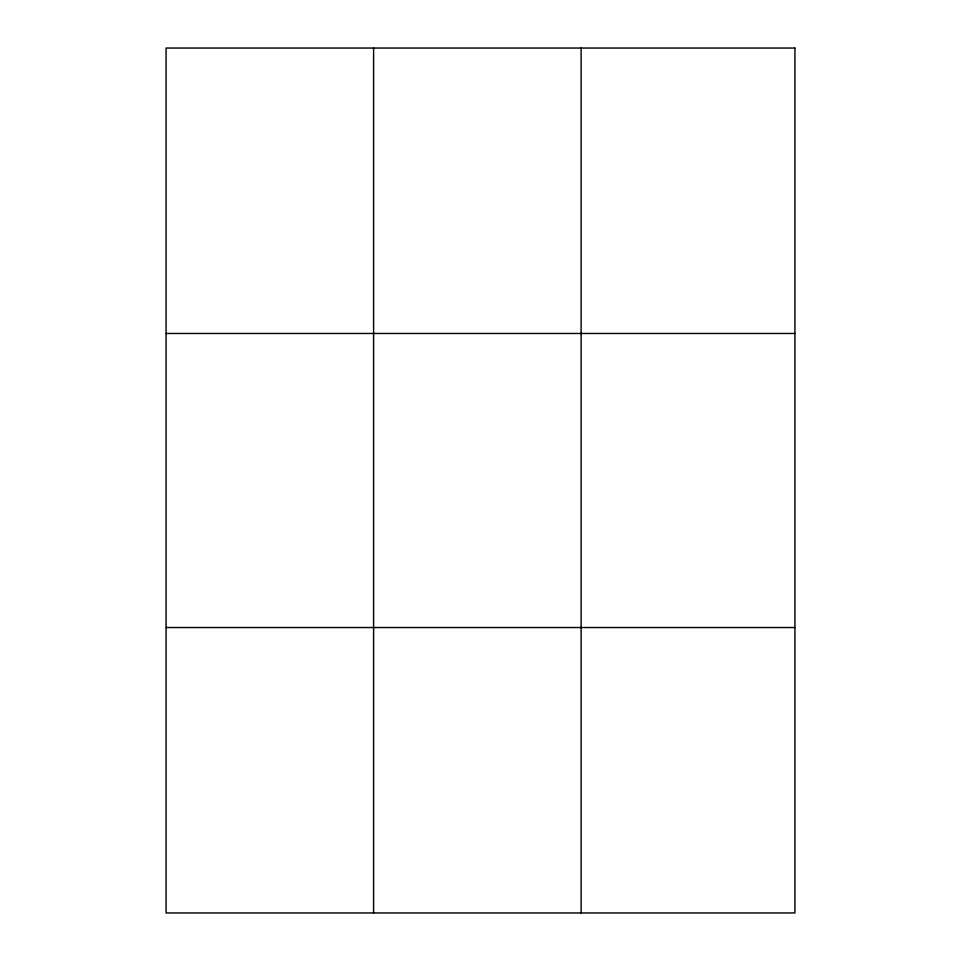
<?xml version="1.0" encoding="UTF-8"?>
<svg xmlns="http://www.w3.org/2000/svg" width="961" height="961" viewBox="0 0 961 961"><rect width="100%" height="100%" fill="white"/><g stroke="black" fill="none" stroke-linecap="round" stroke-linejoin="round"><path stroke-width="1.44" d="M373.601 48.05L373.601 912.95M581.117 48.05L581.117 912.95M166.085 333.467L794.915 333.467M166.085 627.533L794.915 627.533M794.915 48.05L794.915 912.95L166.085 912.95L166.085 48.05L794.915 48.05"/></g></svg>
